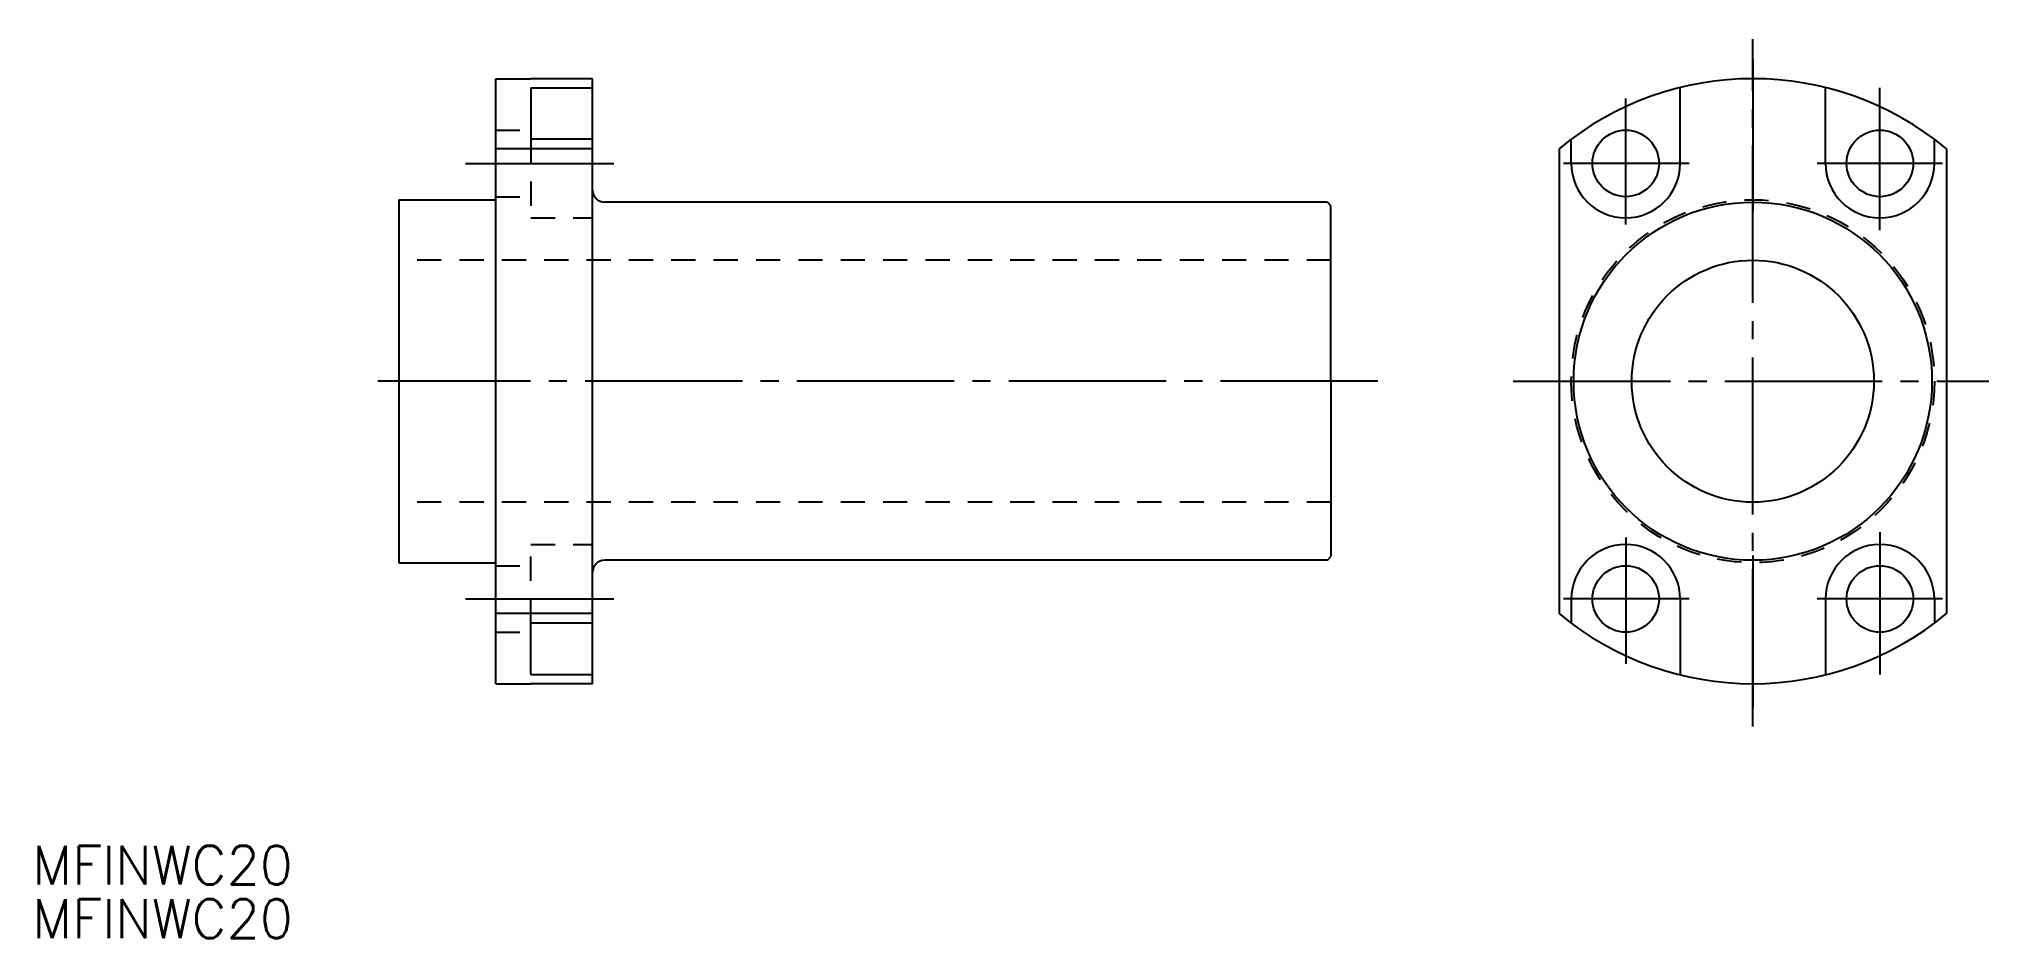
# Model space of a CAD drawing. Extents: x 80 to 241, y 151 to 226.
import ezdxf

# ---------------------------------------------------------------- set-up
doc = ezdxf.new("R2010")
doc.units = 0
doc.linetypes.add('CENTER', pattern=[17.5, 13, -1.5, 1.5, -1.5])
doc.linetypes.add('DASHED', pattern=[3.5, 2, -1.5])
doc.layers.get('0').update_dxf_attribs({"linetype": 'CONTINUOUS'})
doc.layers.add('CENTER', color=1, linetype='CENTER')
doc.styles.get("Standard").update_dxf_attribs({"font": 'txt.shx', "bigfont": '@extfont2.shx'})

msp = doc.modelspace()

# ---------------------------------------------------------------- linework, layer by layer
at = {"color": 1, "linetype": 'CENTER'}
for p, q in [((221.65, 223.89), (221.65, 211.34)), ((221.65, 182.89), (221.65, 170.34))]:
    msp.add_line(p, q, dxfattribs=at)
at = {"color": 7, "linetype": 'CONTINUOUS'}
for p, q in [((117.8, 222.3), (120.7, 222.3)), ((117.8, 172.3), (117.8, 222.3)), ((125.8, 222.3), (120.7, 222.3)), ((120.7, 221.55), (120.7, 217.3)), ((120.7, 221.55), (125.8, 221.55)), ((125.8, 172.3), (125.8, 222.3)), ((215.65, 215.3), (215.65, 221.57)), ((227.65, 215.3), (227.65, 221.57)), ((125.8, 213.3), (125.8, 220.55)), ((125.8, 216.51), (117.8, 216.51)), ((125.8, 217.3), (120.7, 217.3)), ((205.65, 216.51), (205.65, 178.09)), ((206.65, 215.3), (206.65, 217.3)), ((236.65, 215.3), (236.65, 217.3)), ((237.65, 216.51), (237.65, 178.09)), ((109.8, 212.3), (117.8, 212.3)), ((109.8, 212.3), (109.8, 182.3)), ((186.5, 212.1), (126.8, 212.1)), ((186.5, 212.1), (186.8, 211.8)), ((186.8, 197.3), (186.8, 211.8)), ((186.8, 197.3), (186.8, 182.8)), ((109.8, 182.3), (117.8, 182.3)), ((186.5, 182.5), (126.8, 182.5)), ((186.5, 182.5), (186.8, 182.8)), ((206.65, 179.3), (206.65, 177.3)), ((215.65, 179.3), (215.65, 173.03)), ((227.65, 179.3), (227.65, 173.03)), ((236.65, 179.3), (236.65, 177.3)), ((125.8, 178.09), (117.8, 178.09)), ((120.7, 173.06), (120.7, 177.3)), ((125.8, 177.3), (120.7, 177.3)), ((120.7, 173.06), (125.8, 173.06)), ((117.8, 172.3), (120.7, 172.3)), ((117.8, 172.3), (120.7, 172.3)), ((125.8, 172.3), (120.7, 172.3))]:
    msp.add_line(p, q, dxfattribs=at)
at = {"color": 3, "linetype": 'DASHED'}
for p, q in [((117.8, 218.05), (120.7, 218.05)), ((120.7, 217.3), (120.7, 210.8)), ((117.8, 212.55), (120.7, 212.55)), ((120.7, 210.8), (125.8, 210.8)), ((186.8, 207.3), (109.8, 207.3)), ((186.8, 187.3), (109.8, 187.3)), ((120.7, 183.8), (125.8, 183.8)), ((120.7, 177.3), (120.7, 183.8)), ((117.8, 182.05), (120.7, 182.05)), ((117.8, 176.55), (120.7, 176.55))]:
    msp.add_line(p, q, dxfattribs=at)
at = {"color": 7, "linetype": 'CONTINUOUS'}
for centre, radius in [((211.15, 215.3), 2.75), ((232.15, 215.3), 2.75), ((221.65, 197.3), 14.8), ((221.65, 197.3), 10), ((211.15, 179.3), 2.75), ((232.15, 179.3), 2.75)]:
    msp.add_circle(centre, radius, dxfattribs=at)
at = {"color": 3, "linetype": 'DASHED'}
msp.add_circle((221.65, 197.3), 15, dxfattribs=at)
at = {"color": 7, "linetype": 'CONTINUOUS'}
for centre, radius, start, end in [((221.65, 197.3), 25, 50.2082, 129.7918), ((211.15, 215.3), 4.5, 180, 0), ((232.15, 215.3), 4.5, 180, 0), ((126.8, 213.1), 1, 180, 270), ((211.15, 179.3), 4.5, 0, 180), ((232.15, 179.3), 4.5, 0, 180), ((126.8, 181.5), 1, 90, 180), ((221.65, 197.3), 25, 230.2082, 309.7918)]:
    msp.add_arc(centre, radius, start, end, dxfattribs=at)
at = {"layer": 'CENTER', "color": 1, "linetype": 'CENTER'}
for p, q in [((221.65, 168.77), (221.65, 225.58)), ((232.15, 209.78), (232.15, 221.54)), ((211.15, 210.24), (211.15, 220.67)), ((115.3, 215.3), (127.54, 215.3)), ((216.39, 215.3), (206.02, 215.3)), ((237.33, 215.3), (226.96, 215.3)), ((190.68, 197.3), (108.06, 197.3)), ((201.84, 197.3), (241.16, 197.3)), ((211.15, 184.37), (211.15, 173.93)), ((232.15, 184.83), (232.15, 173.07)), ((115.3, 179.3), (127.54, 179.3)), ((216.39, 179.3), (206.02, 179.3)), ((237.33, 179.3), (226.96, 179.3))]:
    msp.add_line(p, q, dxfattribs=at)

# ---------------------------------------------------------------- texts
at = {"color": 7, "linetype": 'CONTINUOUS'}
for p in [(79.51, 155.71), (79.51, 151.28)]:
    msp.add_text('MFINWC20', height=3.2, dxfattribs=at).set_placement(p)

doc.saveas('drawing.dxf')
